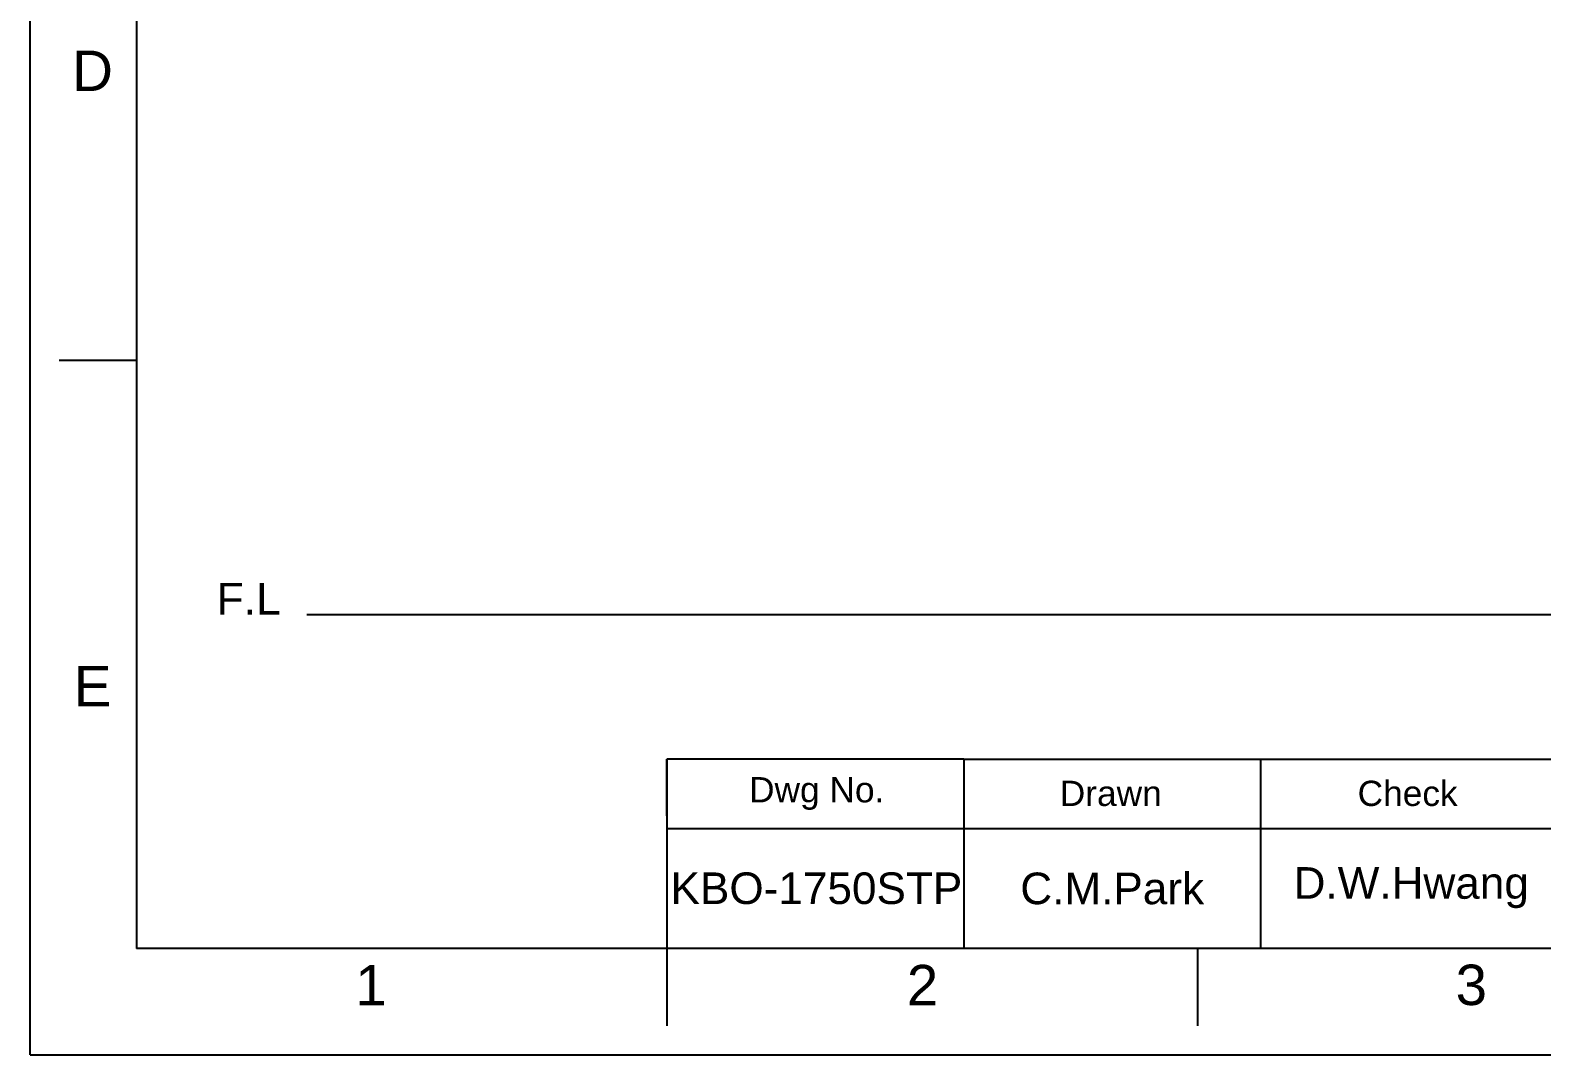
# Model space of a CAD drawing. Header units: millimetres. Extents: x 24023 to 24864, y 1163 to 1757.
# Drawn here: x 24022.8 to 24308, y 1162.7 to 1356 of the extents above; entities that cross this region are included whole.
import ezdxf
from ezdxf.enums import TextEntityAlignment as Align

# ---------------------------------------------------------------- set-up
doc = ezdxf.new("R2010")
doc.units = ezdxf.units.MM
doc.layers.add('FORM', color=7, linetype='Continuous')
doc.layers.add('벽', color=2, linetype='Continuous')
doc.layers.add('TEXT', color=2, linetype='Continuous', lineweight=13)
doc.styles.get("Standard").update_dxf_attribs({"font": 'arial.ttf'})

msp = doc.modelspace()

# ---------------------------------------------------------------- linework, layer by layer
at = {"layer": 'FORM', "color": 7, "linetype": 'Continuous'}
for p, q in [((24022.78, 1162.73), (24022.78, 1757.44)), ((24042.8, 1737.42), (24042.8, 1182.76)), ((24042.8, 1293.69), (24028.25, 1293.69)), ((24198.94, 1218.51), (24142.92, 1218.51)), ((24142.92, 1218.51), (24142.92, 1182.76)), ((24142.92, 1207.79), (24142.92, 1218.51)), ((24843.75, 1182.76), (24042.8, 1182.76)), ((24142.92, 1182.76), (24142.92, 1168.2)), ((24243.04, 1182.76), (24243.04, 1168.2)), ((24022.78, 1162.73), (24863.78, 1162.73))]:
    msp.add_line(p, q, dxfattribs=at)
at = {"layer": 'FORM'}
for p, q in [((24198.94, 1218.51), (24843.75, 1218.51)), ((24198.94, 1218.51), (24198.94, 1182.76)), ((24254.96, 1218.51), (24254.96, 1182.76)), ((24142.92, 1205.4), (24700.73, 1205.4))]:
    msp.add_line(p, q, dxfattribs=at)
at = {"layer": '벽'}
msp.add_line((24074.97, 1245.77), (24776.17, 1245.77), dxfattribs=at)

# ---------------------------------------------------------------- texts
at = {"layer": 'FORM', "char_height": 7.63, "attachment_point": 5}
for s, width, insert in [('D', 10.0119, (24034.54, 1348.38)), ('E', 10.0119, (24034.54, 1232.27)), ('1', 50.0595, (24087.08, 1175.87)), ('2', 50.0595, (24191.16, 1175.87)), ('3', 50.0595, (24294.72, 1175.87))]:
    msp.add_mtext_dynamic_manual_height_columns(s, width=width, gutter_width=12.51, heights=[0], dxfattribs=dict(at, insert=insert))
at = {"layer": 'TEXT', "attachment_point": 5}
for s, insert, char_height in [('Dwg No.', (24171.19, 1212.02), 4.768), ('Drawn', (24226.68, 1212.02), 4.768), ('Check', (24282.7, 1212.02), 4.768), ('D.W.Hwang', (24283.38, 1194.25), 5.959), ('KBO-1750STP', (24171.13, 1194.11), 5.9595), ('C.M.Park', (24226.95, 1194.08), 5.959)]:
    msp.add_mtext_dynamic_manual_height_columns(s, width=56.019, gutter_width=29.8, heights=[0], dxfattribs=dict(at, insert=insert, char_height=char_height))
at = {"layer": '벽'}
msp.add_text('F.L', height=6, dxfattribs=at).set_placement((24064, 1248.77), align=Align.MIDDLE_CENTER)

doc.saveas('drawing.dxf')
